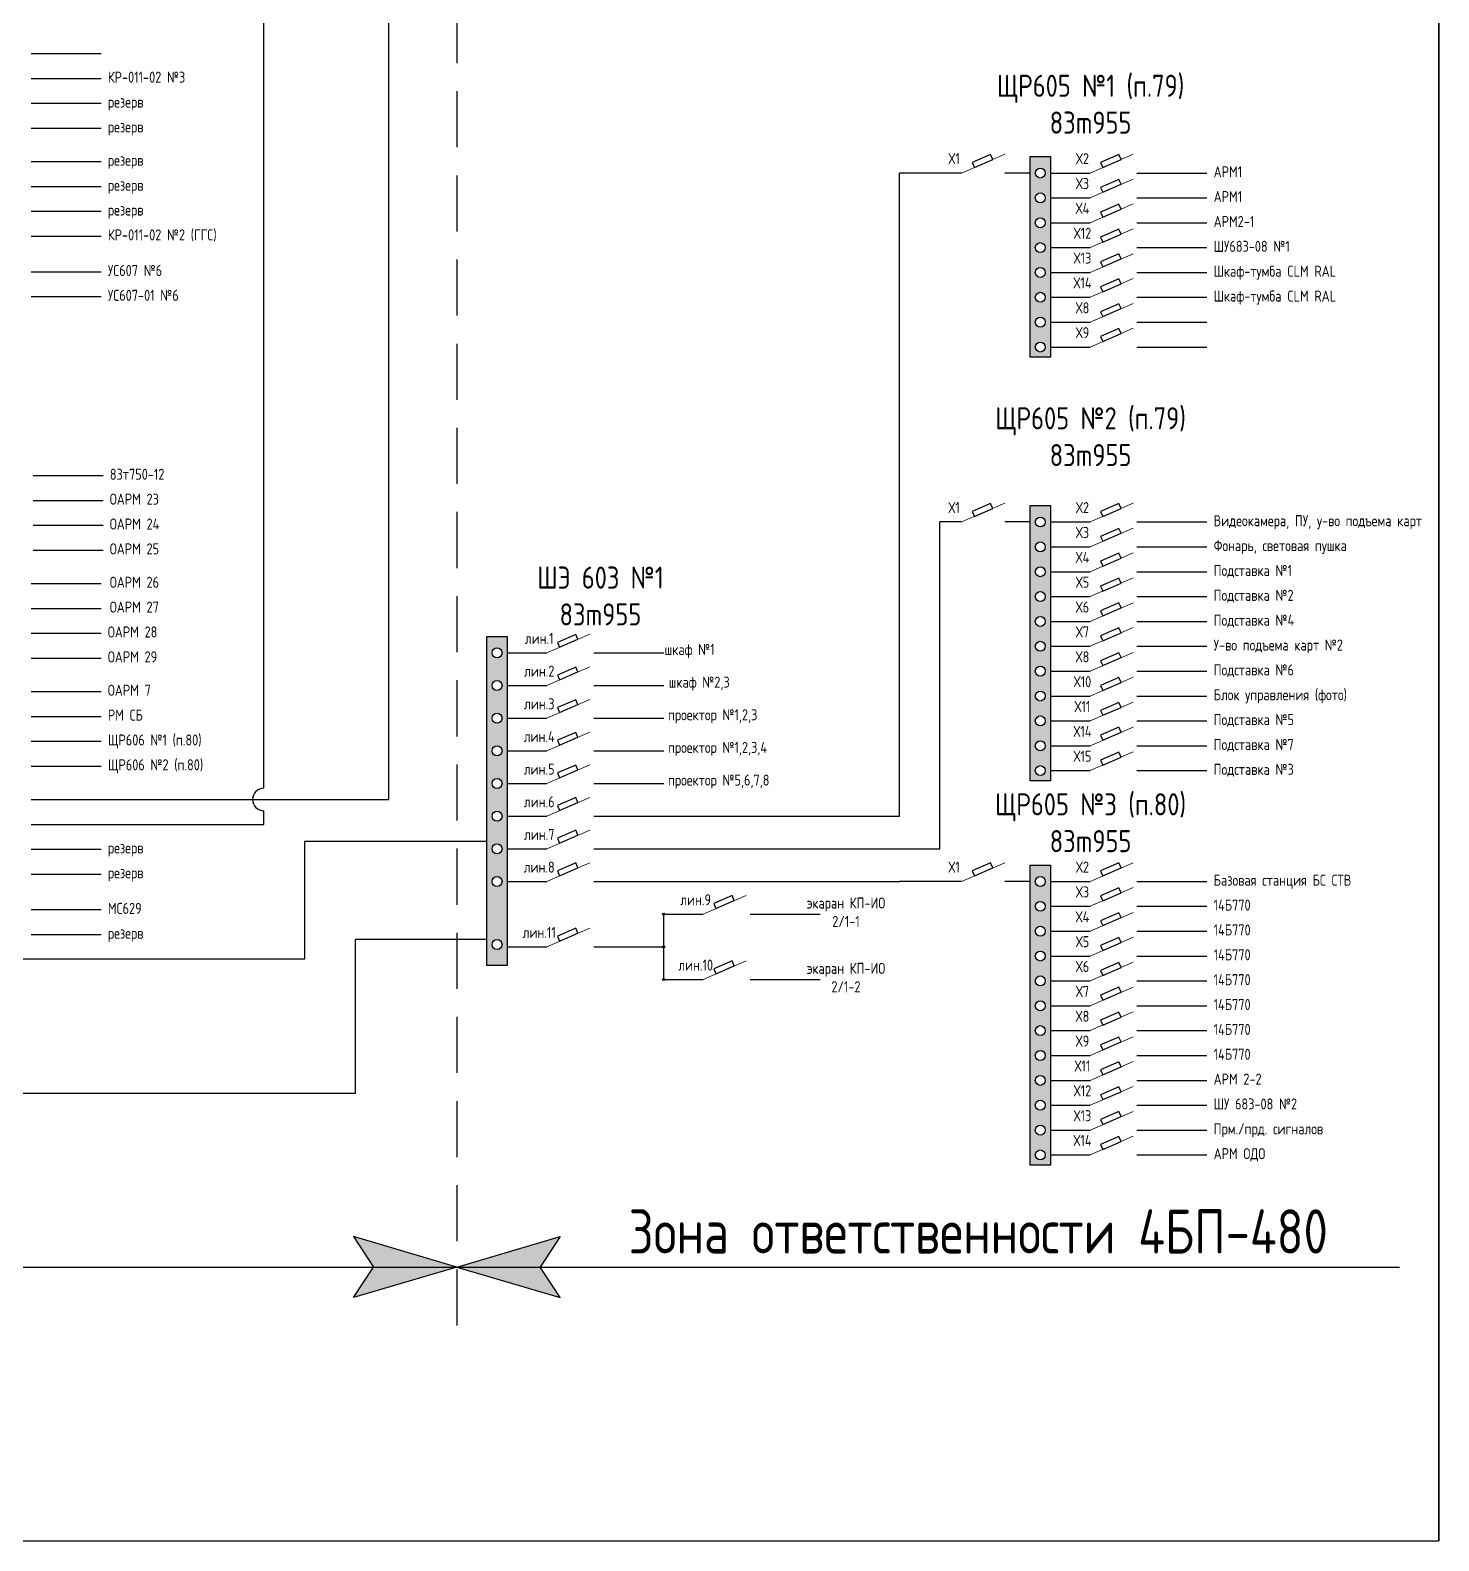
# Model space of a CAD drawing. Header units: millimetres. Extents: x 467 to 653, y 582 to 785.
# Drawn here: x 589.5 to 653.3, y 581.6 to 650 of the extents above; entities that cross this region are included whole.
import ezdxf

# ---------------------------------------------------------------- set-up
doc = ezdxf.new("R2010")
doc.units = ezdxf.units.MM
doc.header["$LTSCALE"] = 0.1
doc.linetypes.add('DASHEDX2', pattern=[38.1, 25.4, -12.7])
doc.layers.add('Уровень1', color=7, linetype='Continuous', plot=False)

msp = doc.modelspace()

# ---------------------------------------------------------------- hatches: boundary and pattern name
h = msp.add_hatch(color=256)
h.paths.add_polyline_path([(635.68, 644.266), (634.749, 644.266), (634.749, 635.177), (635.68, 635.177)])
h.paths.add_polyline_path([(635.441, 637.893, -1), (634.988, 637.893, -1)], flags=16)
h.paths.add_polyline_path([(634.988, 639.019, -1), (635.441, 639.019, -1)], flags=16)
h.paths.add_polyline_path([(635.441, 636.767, -1), (634.988, 636.767, -1)], flags=16)
h.paths.add_polyline_path([(634.988, 640.144, -1), (635.441, 640.144, -1)], flags=16)
h.paths.add_polyline_path([(635.441, 635.642, -1), (634.988, 635.642, -1)], flags=16)
h.paths.add_polyline_path([(634.988, 641.27, -1), (635.441, 641.27, -1)], flags=16)
h.paths.add_polyline_path([(634.988, 642.395, -1), (635.441, 642.395, -1)], flags=16)
h.paths.add_polyline_path([(634.988, 643.521, -1), (635.441, 643.521, -1)], flags=16)
h = msp.add_hatch(color=256)
h.paths.add_polyline_path([(635.68, 628.466), (634.749, 628.466), (634.749, 615.999), (635.68, 615.999)])
h.paths.add_polyline_path([(635.441, 617.59, -1), (634.988, 617.59, -1)], flags=16)
h.paths.add_polyline_path([(634.988, 618.716, -1), (635.441, 618.716, -1)], flags=16)
h.paths.add_polyline_path([(635.441, 616.465, -1), (634.988, 616.465, -1)], flags=16)
h.paths.add_polyline_path([(634.988, 619.841, -1), (635.441, 619.841, -1)], flags=16)
h.paths.add_polyline_path([(634.988, 620.967, -1), (635.441, 620.967, -1)], flags=16)
h.paths.add_polyline_path([(634.988, 622.093, -1), (635.441, 622.093, -1)], flags=16)
h.paths.add_polyline_path([(634.988, 623.218, -1), (635.441, 623.218, -1)], flags=16)
h.paths.add_polyline_path([(634.988, 624.344, -1), (635.441, 624.344, -1)], flags=16)
h.paths.add_polyline_path([(634.988, 625.469, -1), (635.441, 625.469, -1)], flags=16)
h.paths.add_polyline_path([(634.988, 626.595, -1), (635.441, 626.595, -1)], flags=16)
h.paths.add_polyline_path([(634.988, 627.721, -1), (635.441, 627.721, -1)], flags=16)
h = msp.add_hatch(color=256)
h.paths.add_polyline_path([(611.09, 622.542), (610.159, 622.542), (610.159, 607.642), (611.09, 607.642)])
h.paths.add_polyline_path([(610.851, 612.924, -1), (610.399, 612.924, -1)], flags=16)
h.paths.add_polyline_path([(610.399, 614.403, -1), (610.851, 614.403, -1)], flags=16)
h.paths.add_polyline_path([(610.851, 611.445, -1), (610.399, 611.445, -1)], flags=16)
h.paths.add_polyline_path([(610.399, 615.882, -1), (610.851, 615.882, -1)], flags=16)
h.paths.add_polyline_path([(610.399, 617.36, -1), (610.851, 617.36, -1)], flags=16)
h.paths.add_polyline_path([(610.851, 608.592, -1), (610.399, 608.592, -1)], flags=16)
h.paths.add_polyline_path([(610.399, 618.839, -1), (610.851, 618.839, -1)], flags=16)
h.paths.add_polyline_path([(610.399, 620.318, -1), (610.851, 620.318, -1)], flags=16)
h.paths.add_polyline_path([(610.399, 621.797, -1), (610.851, 621.797, -1)], flags=16)
h = msp.add_hatch(color=256)
h.paths.add_polyline_path([(635.68, 612.191), (634.749, 612.191), (634.749, 598.599), (635.68, 598.599)])
h.paths.add_polyline_path([(635.441, 603.566, -1), (634.988, 603.566, -1)], flags=16)
h.paths.add_polyline_path([(634.988, 604.692, -1), (635.441, 604.692, -1)], flags=16)
h.paths.add_polyline_path([(635.441, 602.44, -1), (634.988, 602.44, -1)], flags=16)
h.paths.add_polyline_path([(634.988, 605.817, -1), (635.441, 605.817, -1)], flags=16)
h.paths.add_polyline_path([(635.441, 601.315, -1), (634.988, 601.315, -1)], flags=16)
h.paths.add_polyline_path([(634.988, 606.943, -1), (635.441, 606.943, -1)], flags=16)
h.paths.add_polyline_path([(635.441, 600.189, -1), (634.988, 600.189, -1)], flags=16)
h.paths.add_polyline_path([(634.988, 608.069, -1), (635.441, 608.069, -1)], flags=16)
h.paths.add_polyline_path([(635.441, 599.064, -1), (634.988, 599.064, -1)], flags=16)
h.paths.add_polyline_path([(634.988, 609.194, -1), (635.441, 609.194, -1)], flags=16)
h.paths.add_polyline_path([(634.988, 610.32, -1), (635.441, 610.32, -1)], flags=16)
h.paths.add_polyline_path([(634.988, 611.445, -1), (635.441, 611.445, -1)], flags=16)
h = msp.add_hatch(color=256)
h.paths.add_polyline_path([(618.219, 609.967), (618.169, 609.967), (618.169, 609.916, 0.414214)], flags=17)
h.paths.add_polyline_path([(618.119, 609.967, 0.414214), (618.169, 609.916), (618.169, 609.967), (618.219, 609.967, 1)])
h = msp.add_hatch(color=256)
h.paths.add_polyline_path([(618.219, 608.488), (618.169, 608.488), (618.169, 608.438, 0.414214)], flags=17)
h.paths.add_polyline_path([(618.119, 608.488, 0.414214), (618.169, 608.438), (618.169, 608.488), (618.219, 608.488, 1)])
h = msp.add_hatch(color=256)
h.paths.add_polyline_path([(618.219, 607.009), (618.169, 607.009), (618.169, 606.959, 0.414214)], flags=17)
h.paths.add_polyline_path([(618.119, 607.009, 0.414214), (618.169, 606.959), (618.169, 607.009), (618.219, 607.009, 1)])
h = msp.add_hatch(color=256)
h.paths.add_polyline_path([(604.135, 595.365), (605.038, 593.988), (608.81, 593.988)])
h.paths.add_polyline_path([(608.81, 593.988), (605.038, 593.988), (604.135, 592.611)])
h.paths.add_polyline_path([(612.583, 593.988), (608.81, 593.988), (613.485, 592.611)])
h.paths.add_polyline_path([(613.485, 595.365), (608.81, 593.988), (612.583, 593.988)])

# ---------------------------------------------------------------- linework, layer by layer
for p, q in [((600.074, 615.668), (600.074, 653.931)), ((605.734, 615.157), (605.734, 652.755)), ((589.54, 648.928), (592.708, 648.928)), ((589.54, 647.802), (592.708, 647.802)), ((589.54, 646.677), (592.708, 646.677)), ((589.54, 645.551), (592.708, 645.551)), ((589.54, 644.039), (592.708, 644.039)), ((589.54, 642.914), (592.708, 642.914)), ((628.847, 614.403), (628.847, 643.521)), ((631.653, 643.521), (628.847, 643.521)), ((634.749, 643.521), (633.602, 643.521)), ((635.68, 643.521), (637.465, 643.521)), ((639.591, 643.521), (642.759, 643.521)), ((635.68, 642.395), (637.465, 642.395)), ((639.591, 642.395), (642.759, 642.395)), ((589.54, 641.788), (592.708, 641.788)), ((635.68, 641.27), (637.465, 641.27)), ((639.591, 641.27), (642.759, 641.27)), ((589.54, 640.663), (592.708, 640.663)), ((635.68, 640.144), (637.465, 640.144)), ((639.591, 640.144), (642.759, 640.144)), ((589.54, 639.051), (592.708, 639.051)), ((635.68, 639.019), (637.465, 639.019)), ((639.591, 639.019), (642.759, 639.019)), ((589.54, 637.926), (592.708, 637.926)), ((635.68, 637.893), (637.465, 637.893)), ((639.591, 637.893), (642.759, 637.893)), ((635.68, 636.767), (637.465, 636.767)), ((639.591, 636.767), (642.759, 636.767)), ((635.68, 635.642), (637.465, 635.642)), ((639.591, 635.642), (642.759, 635.642)), ((589.629, 629.824), (592.797, 629.824)), ((589.629, 628.698), (592.797, 628.698)), ((589.629, 627.572), (592.797, 627.572)), ((631.653, 627.721), (630.67, 627.721)), ((630.67, 612.924), (630.67, 627.721)), ((634.749, 627.721), (633.602, 627.721)), ((635.68, 627.721), (637.465, 627.721)), ((639.591, 627.721), (642.759, 627.721)), ((635.68, 626.595), (637.465, 626.595)), ((639.591, 626.595), (642.759, 626.595)), ((589.629, 626.447), (592.797, 626.447)), ((635.68, 625.469), (637.465, 625.469)), ((639.591, 625.469), (642.759, 625.469)), ((589.54, 624.935), (592.708, 624.935)), ((589.54, 623.809), (592.708, 623.809)), ((635.68, 624.344), (637.465, 624.344)), ((639.591, 624.344), (642.759, 624.344)), ((635.68, 623.218), (637.465, 623.218)), ((639.591, 623.218), (642.759, 623.218)), ((589.54, 622.684), (592.708, 622.684)), ((611.09, 621.797), (612.875, 621.797)), ((615.001, 621.797), (618.169, 621.797)), ((635.68, 622.093), (637.465, 622.093)), ((639.591, 622.093), (642.759, 622.093)), ((589.54, 621.558), (592.708, 621.558)), ((611.09, 620.318), (612.875, 620.318)), ((615.001, 620.318), (618.169, 620.318)), ((635.68, 620.967), (637.465, 620.967)), ((639.591, 620.967), (642.759, 620.967)), ((589.54, 620.046), (592.708, 620.046)), ((635.68, 619.841), (637.465, 619.841)), ((639.591, 619.841), (642.759, 619.841)), ((589.54, 618.921), (592.708, 618.921)), ((611.09, 618.839), (612.875, 618.839)), ((615.001, 618.839), (618.169, 618.839)), ((635.68, 618.716), (637.465, 618.716)), ((639.591, 618.716), (642.759, 618.716)), ((589.54, 617.795), (592.708, 617.795)), ((635.68, 617.59), (637.465, 617.59)), ((639.591, 617.59), (642.759, 617.59)), ((611.09, 617.36), (612.875, 617.36)), ((615.001, 617.36), (618.169, 617.36)), ((589.54, 616.669), (592.708, 616.669)), ((635.68, 616.465), (637.465, 616.465)), ((639.591, 616.465), (642.759, 616.465)), ((611.09, 615.882), (612.875, 615.882)), ((615.001, 615.882), (618.169, 615.882)), ((635.68, 615.999), (634.749, 615.999)), ((589.54, 615.157), (592.708, 615.157)), ((592.708, 615.157), (605.734, 615.157)), ((600.074, 614.032), (600.074, 614.647)), ((611.09, 614.403), (612.875, 614.403)), ((615.001, 614.403), (618.169, 614.403)), ((618.169, 614.403), (628.847, 614.403)), ((589.54, 614.032), (592.708, 614.032)), ((592.708, 614.032), (600.074, 614.032)), ((589.54, 612.906), (592.708, 612.906)), ((601.927, 607.936), (601.927, 613.275)), ((601.927, 613.275), (610.159, 613.275)), ((611.09, 612.924), (612.875, 612.924)), ((615.001, 612.924), (618.169, 612.924)), ((618.169, 612.924), (630.67, 612.924)), ((589.54, 611.781), (592.708, 611.781)), ((611.09, 611.445), (612.875, 611.445)), ((615.001, 611.445), (618.169, 611.445)), ((618.169, 611.445), (628.847, 611.445)), ((631.653, 611.445), (628.847, 611.445)), ((634.749, 611.445), (633.602, 611.445)), ((635.68, 611.445), (637.465, 611.445)), ((639.591, 611.445), (642.759, 611.445)), ((589.54, 610.169), (592.708, 610.169)), ((635.68, 610.32), (637.465, 610.32)), ((639.591, 610.32), (642.759, 610.32)), ((618.169, 609.967), (619.954, 609.967)), ((618.169, 607.009), (618.169, 609.967)), ((622.08, 609.967), (625.248, 609.967)), ((589.54, 609.044), (592.708, 609.044)), ((610.159, 608.818), (604.204, 608.818)), ((604.204, 608.818), (604.204, 601.846)), ((635.68, 609.194), (637.465, 609.194)), ((639.591, 609.194), (642.759, 609.194)), ((611.09, 608.488), (612.875, 608.488)), ((615.001, 608.488), (618.169, 608.488)), ((635.68, 608.069), (637.465, 608.069)), ((639.591, 608.069), (642.759, 608.069)), ((531.603, 607.936), (601.927, 607.936)), ((618.169, 607.009), (619.954, 607.009)), ((622.08, 607.009), (625.248, 607.009)), ((635.68, 606.943), (637.465, 606.943)), ((639.591, 606.943), (642.759, 606.943)), ((635.68, 605.817), (637.465, 605.817)), ((639.591, 605.817), (642.759, 605.817)), ((635.68, 604.692), (637.465, 604.692)), ((639.591, 604.692), (642.759, 604.692)), ((635.68, 603.566), (637.465, 603.566)), ((639.591, 603.566), (642.759, 603.566)), ((635.68, 602.44), (637.465, 602.44)), ((639.591, 602.44), (642.759, 602.44)), ((604.204, 601.846), (523.212, 601.846)), ((635.68, 601.315), (637.465, 601.315)), ((639.591, 601.315), (642.759, 601.315)), ((635.68, 600.189), (637.465, 600.189)), ((639.591, 600.189), (642.759, 600.189)), ((635.68, 599.064), (637.465, 599.064)), ((639.591, 599.064), (642.759, 599.064)), ((608.81, 593.988), (604.135, 595.365)), ((604.135, 595.365), (605.038, 593.988)), ((608.81, 593.988), (613.485, 595.365)), ((613.485, 595.365), (612.583, 593.988)), ((477.068, 593.988), (651.475, 593.988)), ((608.81, 593.988), (604.135, 592.611)), ((604.135, 592.611), (605.038, 593.988)), ((608.81, 593.988), (613.485, 592.611)), ((613.485, 592.611), (612.583, 593.988))]:
    msp.add_line(p, q)
at = {"linetype": 'DASHEDX2'}
msp.add_line((608.81, 651.034), (608.81, 590.136), dxfattribs=at)
at = {"lineweight": 15}
for p, q in [((631.653, 643.521), (633.602, 644.37)), ((637.465, 643.521), (639.414, 644.37)), ((637.465, 642.395), (639.414, 643.245)), ((637.465, 641.27), (639.414, 642.119)), ((637.465, 640.144), (639.414, 640.993)), ((637.465, 639.019), (639.414, 639.868)), ((637.465, 637.893), (639.414, 638.742)), ((637.465, 636.767), (639.414, 637.617)), ((637.465, 635.642), (639.414, 636.491)), ((631.653, 627.721), (633.602, 628.57)), ((637.465, 627.721), (639.414, 628.57)), ((637.465, 626.595), (639.414, 627.444)), ((637.465, 625.469), (639.414, 626.319)), ((637.465, 624.344), (639.414, 625.193)), ((637.465, 623.218), (639.414, 624.067)), ((612.875, 621.797), (614.824, 622.646)), ((637.465, 622.093), (639.414, 622.942)), ((637.465, 620.967), (639.414, 621.816)), ((612.875, 620.318), (614.824, 621.167)), ((637.465, 619.841), (639.414, 620.691)), ((612.875, 618.839), (614.824, 619.688)), ((637.465, 618.716), (639.414, 619.565)), ((637.465, 617.59), (639.414, 618.439)), ((612.875, 617.36), (614.824, 618.21)), ((637.465, 616.465), (639.414, 617.314)), ((612.875, 615.882), (614.824, 616.731)), ((612.875, 614.403), (614.824, 615.252)), ((612.875, 612.924), (614.824, 613.773)), ((612.875, 611.445), (614.824, 612.295)), ((631.653, 611.445), (633.602, 612.295)), ((637.465, 611.445), (639.414, 612.295)), ((619.954, 609.967), (621.903, 610.816)), ((637.465, 610.32), (639.414, 611.169)), ((637.465, 609.194), (639.414, 610.043)), ((612.875, 608.488), (614.824, 609.337)), ((637.465, 608.069), (639.414, 608.918)), ((619.954, 607.009), (621.903, 607.858)), ((637.465, 606.943), (639.414, 607.792)), ((637.465, 605.817), (639.414, 606.666)), ((637.465, 604.692), (639.414, 605.541)), ((637.465, 603.566), (639.414, 604.415)), ((637.465, 602.44), (639.414, 603.29)), ((637.465, 601.315), (639.414, 602.164)), ((637.465, 600.189), (639.414, 601.038)), ((637.465, 599.064), (639.414, 599.913))]:
    msp.add_line(p, q, dxfattribs=at)
for points in [[(632.231, 643.773), (633.061, 644.134), (632.963, 644.358), (632.134, 643.996)], [(634.749, 644.266), (635.68, 644.266), (635.68, 635.177), (634.749, 635.177)], [(638.043, 643.773), (638.873, 644.134), (638.775, 644.358), (637.946, 643.996)], [(638.043, 642.648), (638.873, 643.009), (638.775, 643.232), (637.946, 642.871)], [(638.043, 641.522), (638.873, 641.883), (638.775, 642.107), (637.946, 641.745)], [(638.043, 640.396), (638.873, 640.758), (638.775, 640.981), (637.946, 640.62)], [(638.043, 639.271), (638.873, 639.632), (638.775, 639.855), (637.946, 639.494)], [(638.043, 638.145), (638.873, 638.506), (638.775, 638.73), (637.946, 638.368)], [(638.043, 637.02), (638.873, 637.381), (638.775, 637.604), (637.946, 637.243)], [(638.043, 635.894), (638.873, 636.255), (638.775, 636.478), (637.946, 636.117)], [(632.231, 627.973), (633.061, 628.334), (632.963, 628.557), (632.134, 628.196)], [(638.043, 627.973), (638.873, 628.334), (638.775, 628.557), (637.946, 628.196)], [(634.749, 628.466), (635.68, 628.466), (635.68, 615.999), (634.749, 615.999)], [(638.043, 626.847), (638.873, 627.208), (638.775, 627.432), (637.946, 627.07)], [(638.043, 625.722), (638.873, 626.083), (638.775, 626.306), (637.946, 625.945)], [(638.043, 624.596), (638.873, 624.957), (638.775, 625.181), (637.946, 624.819)], [(638.043, 623.47), (638.873, 623.832), (638.775, 624.055), (637.946, 623.694)], [(610.159, 622.542), (611.09, 622.542), (611.09, 607.642), (610.159, 607.642)], [(613.454, 622.049), (614.283, 622.41), (614.186, 622.633), (613.356, 622.272)], [(638.043, 622.345), (638.873, 622.706), (638.775, 622.929), (637.946, 622.568)], [(638.043, 621.219), (638.873, 621.58), (638.775, 621.804), (637.946, 621.442)], [(613.454, 620.57), (614.283, 620.931), (614.186, 621.155), (613.356, 620.793)], [(638.043, 620.094), (638.873, 620.455), (638.775, 620.678), (637.946, 620.317)], [(613.454, 619.091), (614.283, 619.453), (614.186, 619.676), (613.356, 619.315)], [(638.043, 618.968), (638.873, 619.329), (638.775, 619.552), (637.946, 619.191)], [(638.043, 617.842), (638.873, 618.204), (638.775, 618.427), (637.946, 618.066)], [(613.454, 617.613), (614.283, 617.974), (614.186, 618.197), (613.356, 617.836)], [(638.043, 616.717), (638.873, 617.078), (638.775, 617.301), (637.946, 616.94)], [(613.454, 616.134), (614.283, 616.495), (614.186, 616.718), (613.356, 616.357)], [(613.454, 614.655), (614.283, 615.016), (614.186, 615.24), (613.356, 614.878)], [(613.454, 613.176), (614.283, 613.538), (614.186, 613.761), (613.356, 613.4)], [(613.454, 611.698), (614.283, 612.059), (614.186, 612.282), (613.356, 611.921)], [(632.231, 611.698), (633.061, 612.059), (632.963, 612.282), (632.134, 611.921)], [(634.749, 612.191), (635.68, 612.191), (635.68, 598.599), (634.749, 598.599)], [(638.043, 611.698), (638.873, 612.059), (638.775, 612.282), (637.946, 611.921)], [(620.532, 610.219), (621.362, 610.58), (621.264, 610.803), (620.435, 610.442)], [(638.043, 610.572), (638.873, 610.933), (638.775, 611.156), (637.946, 610.795)], [(638.043, 609.446), (638.873, 609.808), (638.775, 610.031), (637.946, 609.67)], [(613.454, 608.74), (614.283, 609.101), (614.186, 609.325), (613.356, 608.963)], [(638.043, 608.321), (638.873, 608.682), (638.775, 608.905), (637.946, 608.544)], [(620.532, 607.261), (621.362, 607.623), (621.264, 607.846), (620.435, 607.485)], [(638.043, 607.195), (638.873, 607.556), (638.775, 607.78), (637.946, 607.418)], [(638.043, 606.069), (638.873, 606.431), (638.775, 606.654), (637.946, 606.293)], [(638.043, 604.944), (638.873, 605.305), (638.775, 605.528), (637.946, 605.167)], [(638.043, 603.818), (638.873, 604.18), (638.775, 604.403), (637.946, 604.042)], [(638.043, 602.693), (638.873, 603.054), (638.775, 603.277), (637.946, 602.916)], [(638.043, 601.567), (638.873, 601.928), (638.775, 602.152), (637.946, 601.79)], [(638.043, 600.441), (638.873, 600.803), (638.775, 601.026), (637.946, 600.665)], [(638.043, 599.316), (638.873, 599.677), (638.775, 599.9), (637.946, 599.539)]]:
    msp.add_lwpolyline(points, close=True)
for centre, radius in [((635.215, 643.521), 0.226), ((635.215, 642.395), 0.226), ((635.215, 641.27), 0.226), ((635.215, 640.144), 0.226), ((635.215, 639.019), 0.226), ((635.215, 637.893), 0.226), ((635.215, 636.767), 0.226), ((635.215, 635.642), 0.226), ((635.215, 627.721), 0.226), ((635.215, 626.595), 0.226), ((635.215, 625.469), 0.226), ((635.215, 624.344), 0.226), ((635.215, 623.218), 0.226), ((610.625, 621.797), 0.226), ((635.215, 622.093), 0.226), ((635.215, 620.967), 0.226), ((610.625, 620.318), 0.226), ((635.215, 619.841), 0.226), ((610.625, 618.839), 0.226), ((635.215, 618.716), 0.226), ((610.625, 617.36), 0.226), ((635.215, 617.59), 0.226), ((635.215, 616.465), 0.226), ((610.625, 615.882), 0.226), ((610.625, 614.403), 0.226), ((610.625, 612.924), 0.226), ((610.625, 611.445), 0.226), ((635.215, 611.445), 0.226), ((635.215, 610.32), 0.226), ((618.169, 609.967), 0.0503), ((635.215, 609.194), 0.226), ((610.625, 608.592), 0.226), ((618.169, 608.488), 0.0503), ((635.215, 608.069), 0.226), ((618.169, 607.009), 0.0503), ((635.215, 606.943), 0.226), ((635.215, 605.817), 0.226), ((635.215, 604.692), 0.226), ((635.215, 603.566), 0.226), ((635.215, 602.44), 0.226), ((635.215, 601.315), 0.226), ((635.215, 600.189), 0.226), ((635.215, 599.064), 0.226)]:
    msp.add_circle(centre, radius)
msp.add_arc((600.074, 615.157), 0.511, 90, 270)
at = {"layer": 'Уровень1'}
msp.add_line((653.251, 784.661), (653.251, 581.595), dxfattribs=at)
msp.add_lwpolyline([(467.333, 581.595), (653.251, 581.595), (653.251, 784.661), (467.333, 784.661)], close=True, dxfattribs=at)

# ---------------------------------------------------------------- texts
for s, insert, char_height, width, attachment_point in [('{\\fGOST|b0|i0|c204|p34;КР-011-02 №3}', (593.01, 648.11), 0.5, 8.14451, 1), ('{\\fGOST|b0|i0|c204|p34;ЩР605 №1 (п.79)\\P83m955}', (637.491, 646.637), 1, 9.68531, 5), ('{\\fGOST|b0|i0|c204|p34;резерв}', (593.01, 646.984), 0.5, 8.14451, 1), ('{\\fGOST|b0|i0|c204|p34;резерв}', (593.01, 645.859), 0.5, 8.14451, 1), ('{\\fGOST|b0|i0|c204|p34;резерв}', (593.01, 644.347), 0.5, 8.14451, 1), ('{\\fGOST|b0|i0|c204|p34;Х1}', (631.313, 644.172), 0.5, 8.14451, 5), ('{\\fGOST|b0|i0|c204|p34;Х2}', (637.125, 644.172), 0.5, 8.14451, 5), ('{\\fGOST|b0|i0|c204|p34;АРМ1}', (643.061, 643.828), 0.5, 8.14451, 1), ('{\\fGOST|b0|i0|c204|p34;резерв}', (593.01, 643.221), 0.5, 8.14451, 1), ('{\\fGOST|b0|i0|c204|p34;Х3}', (637.125, 643.046), 0.5, 8.14451, 5), ('{\\fGOST|b0|i0|c204|p34;АРМ1}', (643.061, 642.703), 0.5, 8.14451, 1), ('{\\fGOST|b0|i0|c204|p34;резерв}', (593.01, 642.095), 0.5, 8.14451, 1), ('{\\fGOST|b0|i0|c204|p34;Х4}', (637.125, 641.921), 0.5, 8.14451, 5), ('{\\fGOST|b0|i0|c204|p34;АРМ2-1}', (643.061, 641.577), 0.5, 8.14451, 1), ('{\\fGOST|b0|i0|c204|p34;КР-011-02 №2 (ГГС)}', (593.01, 640.97), 0.5, 8.14451, 1), ('{\\fGOST|b0|i0|c204|p34;Х12}', (637.125, 640.795), 0.5, 8.14451, 5), ('{\\fGOST|b0|i0|c204|p34;ШУ683-08 №1}', (643.061, 640.452), 0.5, 8.14451, 1), ('{\\fGOST|b0|i0|c204|p34;Х13}', (637.125, 639.67), 0.5, 8.14451, 5), ('{\\fGOST|b0|i0|c204|p34;УС607 №6}', (593.01, 639.359), 0.5, 8.14451, 1), ('{\\fGOST|b0|i0|c204|p34;Х14}', (637.125, 638.544), 0.5, 8.14451, 5), ('{\\fGOST|b0|i0|c204|p34;Шкаф-тумба CLM RAL}', (643.061, 639.326), 0.5, 8.14451, 1), ('{\\fGOST|b0|i0|c204|p34;УС607-01 №6}', (593.01, 638.233), 0.5, 8.14451, 1), ('{\\fGOST|b0|i0|c204|p34;Шкаф-тумба CLM RAL}', (643.061, 638.2), 0.5, 8.14451, 1), ('{\\fGOST|b0|i0|c204|p34;Х8}', (637.125, 637.418), 0.5, 8.14451, 5), ('{\\fGOST|b0|i0|c204|p34;Х9}', (637.125, 636.293), 0.5, 8.14451, 5), ('{\\fGOST|b0|i0|c204|p34;ЩР605 №2 (п.79)\\P83m955}', (637.491, 631.583), 1, 9.68531, 5), ('{\\fGOST|b0|i0|c204|p34;83т750-12}', (593.099, 630.131), 0.5, 8.14451, 1), ('{\\fGOST|b0|i0|c204|p34;ОАРМ 23}', (593.099, 629.005), 0.5, 8.14451, 1), ('{\\fGOST|b0|i0|c204|p34;Х1}', (631.313, 628.372), 0.5, 8.14451, 5), ('{\\fGOST|b0|i0|c204|p34;Х2}', (637.125, 628.372), 0.5, 8.14451, 5), ('{\\fGOST|b0|i0|c204|p34;ОАРМ 24}', (593.099, 627.88), 0.5, 8.14451, 1), ('{\\fGOST|b0|i0|c204|p34;Видеокамера, ПУ, у-во подъема карт}', (643.061, 628.028), 0.5, 11.98641, 1), ('{\\fGOST|b0|i0|c204|p34;Х3}', (637.125, 627.246), 0.5, 8.14451, 5), ('{\\fGOST|b0|i0|c204|p34;ОАРМ 25}', (593.099, 626.754), 0.5, 8.14451, 1), ('{\\fGOST|b0|i0|c204|p34;Фонарь, световая пушка}', (643.061, 626.902), 0.5, 11.98641, 1), ('{\\fGOST|b0|i0|c204|p34;Х4}', (637.125, 626.12), 0.5, 8.14451, 5), ('{\\fGOST|b0|i0|c204|p34;ОАРМ 26}', (593.099, 625.242), 0.5, 8.14451, 1), ('{\\fGOST|b0|i0|c204|p34;ШЭ 603 №1\\P83m955}', (615.305, 624.37), 1, 9.68531, 5), ('{\\fGOST|b0|i0|c204|p34;Х5}', (637.125, 624.995), 0.5, 8.14451, 5), ('{\\fGOST|b0|i0|c204|p34;Подставка №1}', (643.061, 625.777), 0.5, 8.14451, 1), ('{\\fGOST|b0|i0|c204|p34;Подставка №2}', (643.061, 624.651), 0.5, 8.14451, 1), ('{\\fGOST|b0|i0|c204|p34;ОАРМ 27}', (593.099, 624.117), 0.5, 8.14451, 1), ('{\\fGOST|b0|i0|c204|p34;Х6}', (637.125, 623.869), 0.5, 8.14451, 5), ('{\\fGOST|b0|i0|c204|p34;Подставка №4}', (643.061, 623.526), 0.5, 8.14451, 1), ('{\\fGOST|b0|i0|c204|p34;ОАРМ 28}', (593.01, 622.991), 0.5, 8.14451, 1), ('{\\fGOST|b0|i0|c204|p34;лин.1}', (612.535, 622.448), 0.5, 8.14451, 5), ('{\\fGOST|b0|i0|c204|p34;Х7}', (637.125, 622.744), 0.5, 8.14451, 5), ('{\\fGOST|b0|i0|c204|p34;У-во подъема карт №2}', (643.061, 622.4), 0.5, 8.14451, 1), ('{\\fGOST|b0|i0|c204|p34;ОАРМ 29}', (593.01, 621.865), 0.5, 8.14451, 1), ('{\\fGOST|b0|i0|c204|p34;шкаф №1}', (619.341, 621.883), 0.5, 8.14451, 5), ('{\\fGOST|b0|i0|c204|p34;Х8}', (637.125, 621.618), 0.5, 8.14451, 5), ('{\\fGOST|b0|i0|c204|p34;лин.2}', (612.535, 620.969), 0.5, 8.14451, 5), ('{\\fGOST|b0|i0|c204|p34;Подставка №6}', (643.061, 621.274), 0.5, 8.14451, 1), ('{\\fGOST|b0|i0|c204|p34;ОАРМ 7}', (593.01, 620.353), 0.5, 8.14451, 1), ('{\\fGOST|b0|i0|c204|p34;шкаф №2,3}', (618.395, 620.404), 0.5, 8.14451, 4), ('{\\fGOST|b0|i0|c204|p34;Х10}', (637.125, 620.492), 0.5, 8.14451, 5), ('{\\fGOST|b0|i0|c204|p34;лин.3}', (612.535, 619.49), 0.5, 8.14451, 5), ('{\\fGOST|b0|i0|c204|p34;Блок управления (фото)}', (643.061, 620.149), 0.5, 8.14451, 1), ('{\\fGOST|b0|i0|c204|p34;РМ СБ}', (593.01, 619.228), 0.5, 8.14451, 1), ('{\\fGOST|b0|i0|c204|p34;проектор №1,2,3}', (618.362, 618.925), 0.5, 8.14451, 4), ('{\\fGOST|b0|i0|c204|p34;Х11}', (637.125, 619.367), 0.5, 8.14451, 5), ('{\\fGOST|b0|i0|c204|p34;Подставка №5}', (643.061, 619.023), 0.5, 8.14451, 1), ('{\\fGOST|b0|i0|c204|p34;Х14}', (637.125, 618.241), 0.5, 8.14451, 5), ('{\\fGOST|b0|i0|c204|p34;ЩР606 №1 (п.80)}', (593.01, 618.102), 0.5, 8.14451, 1), ('{\\fGOST|b0|i0|c204|p34;лин.4}', (612.535, 618.011), 0.5, 8.14451, 5), ('{\\fGOST|b0|i0|c204|p34;проектор №1,2,3,4}', (618.362, 617.447), 0.5, 8.14451, 4), ('{\\fGOST|b0|i0|c204|p34;Подставка №7}', (643.061, 617.897), 0.5, 8.14451, 1), ('{\\fGOST|b0|i0|c204|p34;ЩР606 №2 (п.80)}', (593.01, 616.977), 0.5, 8.14451, 1), ('{\\fGOST|b0|i0|c204|p34;Х15}', (637.125, 617.116), 0.5, 8.14451, 5), ('{\\fGOST|b0|i0|c204|p34;лин.5}', (612.535, 616.533), 0.5, 8.14451, 5), ('{\\fGOST|b0|i0|c204|p34;проектор №5,6,7,8}', (618.362, 615.968), 0.5, 8.14451, 4), ('{\\fGOST|b0|i0|c204|p34;Подставка №3}', (643.061, 616.772), 0.5, 8.14451, 1), ('{\\fGOST|b0|i0|c204|p34;ЩР605 №3 (п.80)\\P83m955}', (637.491, 614.105), 1, 9.68531, 5), ('{\\fGOST|b0|i0|c204|p34;лин.6}', (612.535, 615.054), 0.5, 8.14451, 5), ('{\\fGOST|b0|i0|c204|p34;лин.7}', (612.535, 613.575), 0.5, 8.14451, 5), ('{\\fGOST|b0|i0|c204|p34;резерв}', (593.01, 613.214), 0.5, 8.14451, 1), ('{\\fGOST|b0|i0|c204|p34;лин.8}', (612.535, 612.096), 0.5, 8.14451, 5), ('{\\fGOST|b0|i0|c204|p34;Х1}', (631.313, 612.096), 0.5, 8.14451, 5), ('{\\fGOST|b0|i0|c204|p34;Х2}', (637.125, 612.096), 0.5, 8.14451, 5), ('{\\fGOST|b0|i0|c204|p34;резерв}', (593.01, 612.088), 0.5, 8.14451, 1), ('{\\fGOST|b0|i0|c204|p34;Базовая станция БС СТВ}', (643.061, 611.753), 0.5, 8.14451, 1), ('{\\fGOST|b0|i0|c204|p34;лин.9}', (619.614, 610.618), 0.5, 8.14451, 5), ('{\\fGOST|b0|i0|c204|p34;Х3}', (637.125, 610.971), 0.5, 8.14451, 5), ('{\\fGOST|b0|i0|c204|p34;МС629}', (593.01, 610.477), 0.5, 8.14451, 1), ('{\\fGOST|b0|i0|c204|p34;экаран КП-ИО\\P2/1-1}', (626.42, 610.053), 0.5, 8.14451, 5), ('{\\fGOST|b0|i0|c204|p34;Х4}', (637.125, 609.845), 0.5, 8.14451, 5), ('{\\fGOST|b0|i0|c204|p34;14Б770}', (643.061, 610.627), 0.5, 8.14451, 1), ('{\\fGOST|b0|i0|c204|p34;лин.11}', (612.535, 609.139), 0.5, 8.14451, 5), ('{\\fGOST|b0|i0|c204|p34;14Б770}', (643.061, 609.501), 0.5, 8.14451, 1), ('{\\fGOST|b0|i0|c204|p34;резерв}', (593.01, 609.351), 0.5, 8.14451, 1), ('{\\fGOST|b0|i0|c204|p34;Х5}', (637.125, 608.72), 0.5, 8.14451, 5), ('{\\fGOST|b0|i0|c204|p34;14Б770}', (643.061, 608.376), 0.5, 8.14451, 1), ('{\\fGOST|b0|i0|c204|p34;лин.10}', (619.614, 607.66), 0.5, 8.14451, 5), ('{\\fGOST|b0|i0|c204|p34;экаран КП-ИО\\P2/1-2}', (626.42, 607.095), 0.5, 8.14451, 5), ('{\\fGOST|b0|i0|c204|p34;Х6}', (637.125, 607.594), 0.5, 8.14451, 5), ('{\\fGOST|b0|i0|c204|p34;Х7}', (637.125, 606.468), 0.5, 8.14451, 5), ('{\\fGOST|b0|i0|c204|p34;14Б770}', (643.061, 607.25), 0.5, 8.14451, 1), ('{\\fGOST|b0|i0|c204|p34;14Б770}', (643.061, 606.125), 0.5, 8.14451, 1), ('{\\fGOST|b0|i0|c204|p34;Х8}', (637.125, 605.343), 0.5, 8.14451, 5), ('{\\fGOST|b0|i0|c204|p34;14Б770}', (643.061, 604.999), 0.5, 8.14451, 1), ('{\\fGOST|b0|i0|c204|p34;Х9}', (637.125, 604.217), 0.5, 8.14451, 5), ('{\\fGOST|b0|i0|c204|p34;Х11}', (637.125, 603.091), 0.5, 8.14451, 5), ('{\\fGOST|b0|i0|c204|p34;14Б770}', (643.061, 603.873), 0.5, 8.14451, 1), ('{\\fGOST|b0|i0|c204|p34;АРМ 2-2}', (643.061, 602.748), 0.5, 8.14451, 1), ('{\\fGOST|b0|i0|c204|p34;Х12}', (637.125, 601.966), 0.5, 8.14451, 5), ('{\\fGOST|b0|i0|c204|p34;ШУ 683-08 №2}', (643.061, 601.622), 0.5, 8.14451, 1), ('{\\fGOST|b0|i0|c204|p34;Х13}', (637.125, 600.84), 0.5, 8.14451, 5), ('{\\fGOST|b0|i0|c204|p34;Прм./прд. сигналов}', (643.061, 600.497), 0.5, 8.14451, 1), ('{\\fGOST|b0|i0|c204|p34;Х14}', (637.125, 599.715), 0.5, 8.14451, 5), ('{\\fGOST|b0|i0|c204|p34;АРМ ОДО}', (643.061, 599.371), 0.5, 8.14451, 1), ('{\\fGOST|b0|i0|c204|p34;Зона ответственности 4БП-480}', (632.408, 595.6), 2, 51.91286, 5)]:
    msp.add_mtext(s, dxfattribs=dict(insert=insert, char_height=char_height, width=width, attachment_point=attachment_point))

doc.saveas('drawing.dxf')
